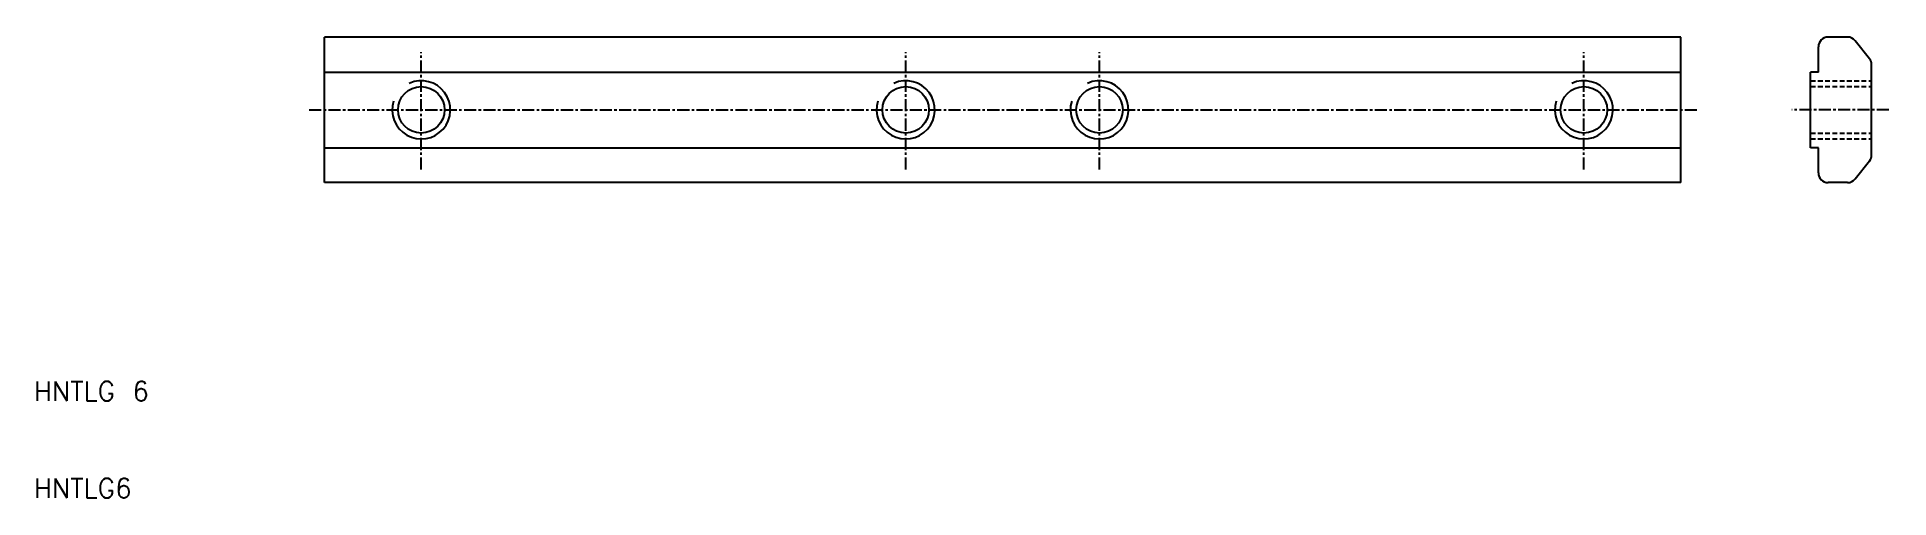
# Model space of a CAD drawing. Extents: x -30 to 161, y -32 to 15.
import ezdxf

# ---------------------------------------------------------------- set-up
doc = ezdxf.new("R2010")
doc.units = 0
doc.linetypes.add('CENTER', pattern=[2, 1.25, -0.25, 0.25, -0.25])
doc.linetypes.add('DASHED', pattern=[0.75, 0.5, -0.25])
doc.layers.get('0').update_dxf_attribs({"linetype": 'CONTINUOUS'})
doc.layers.add('CENTER', color=1, linetype='CENTER')
doc.styles.get("Standard").update_dxf_attribs({"font": 'txt.shx', "bigfont": 'bigfont.shx'})

msp = doc.modelspace()

# ---------------------------------------------------------------- linework, layer by layer
at = {"color": 7, "linetype": 'CONTINUOUS'}
for p, q in [((140, 15), (0, 15)), ((0, 0), (0, 15)), ((140, 0), (140, 15)), ((154.2, 11.4), (154.2, 14)), ((157.22, 15), (155.2, 15)), ((159.48, 12.77), (158, 14.62)), ((159.7, 2.85), (159.7, 12.15)), ((0, 11.4), (140, 11.4)), ((154.2, 11.4), (153.4, 11.4)), ((153.4, 3.6), (153.4, 11.4)), ((0, 3.6), (140, 3.6)), ((154.2, 3.6), (153.4, 3.6)), ((154.2, 1), (154.2, 3.6)), ((158, 0.38), (159.48, 2.23)), ((140, 0), (0, 0)), ((157.22, 0), (155.2, 0))]:
    msp.add_line(p, q, dxfattribs=at)
at = {"color": 3, "linetype": 'DASHED'}
for p, q in [((153.4, 10.5), (159.7, 10.5)), ((153.4, 9.9), (159.7, 9.9)), ((153.4, 5.1), (159.7, 5.1)), ((153.4, 4.5), (159.7, 4.5))]:
    msp.add_line(p, q, dxfattribs=at)
at = {"color": 7, "linetype": 'CONTINUOUS'}
for centre in [(10, 7.5), (60, 7.5), (80, 7.5), (130, 7.5)]:
    msp.add_circle(centre, 2.4, dxfattribs=at)
for centre, start, end in [((155.2, 14), 90, 180), ((157.22, 14), 38.6598, 90), ((158.7, 12.15), 0, 38.6598), ((158.7, 2.85), 321.3402, 0), ((155.2, 1), 180, 270), ((157.22, 1), 270, 321.3402)]:
    msp.add_arc(centre, 1, start, end, dxfattribs=at)
at = {"color": 3, "linetype": 'CONTINUOUS'}
for centre in [(10, 7.5), (60, 7.5), (80, 7.5), (130, 7.5)]:
    msp.add_arc(centre, 3, 162.3989, 114.4224, dxfattribs=at)
at = {"layer": 'CENTER', "color": 1, "linetype": 'CENTER'}
for p, q in [((10, 1.35), (10, 13.43)), ((60, 1.35), (60, 13.43)), ((80, 1.35), (80, 13.43)), ((130, 1.35), (130, 13.43)), ((-1.58, 7.5), (141.69, 7.5)), ((161.49, 7.5), (151.45, 7.5))]:
    msp.add_line(p, q, dxfattribs=at)

# ---------------------------------------------------------------- texts
at = {"color": 7, "linetype": 'CONTINUOUS'}
for s, p in [('HNTLG 6', (-30, -22.5)), ('HNTLG6', (-30, -32.5))]:
    msp.add_text(s, height=2, dxfattribs=at).set_placement(p)

doc.saveas('drawing.dxf')
